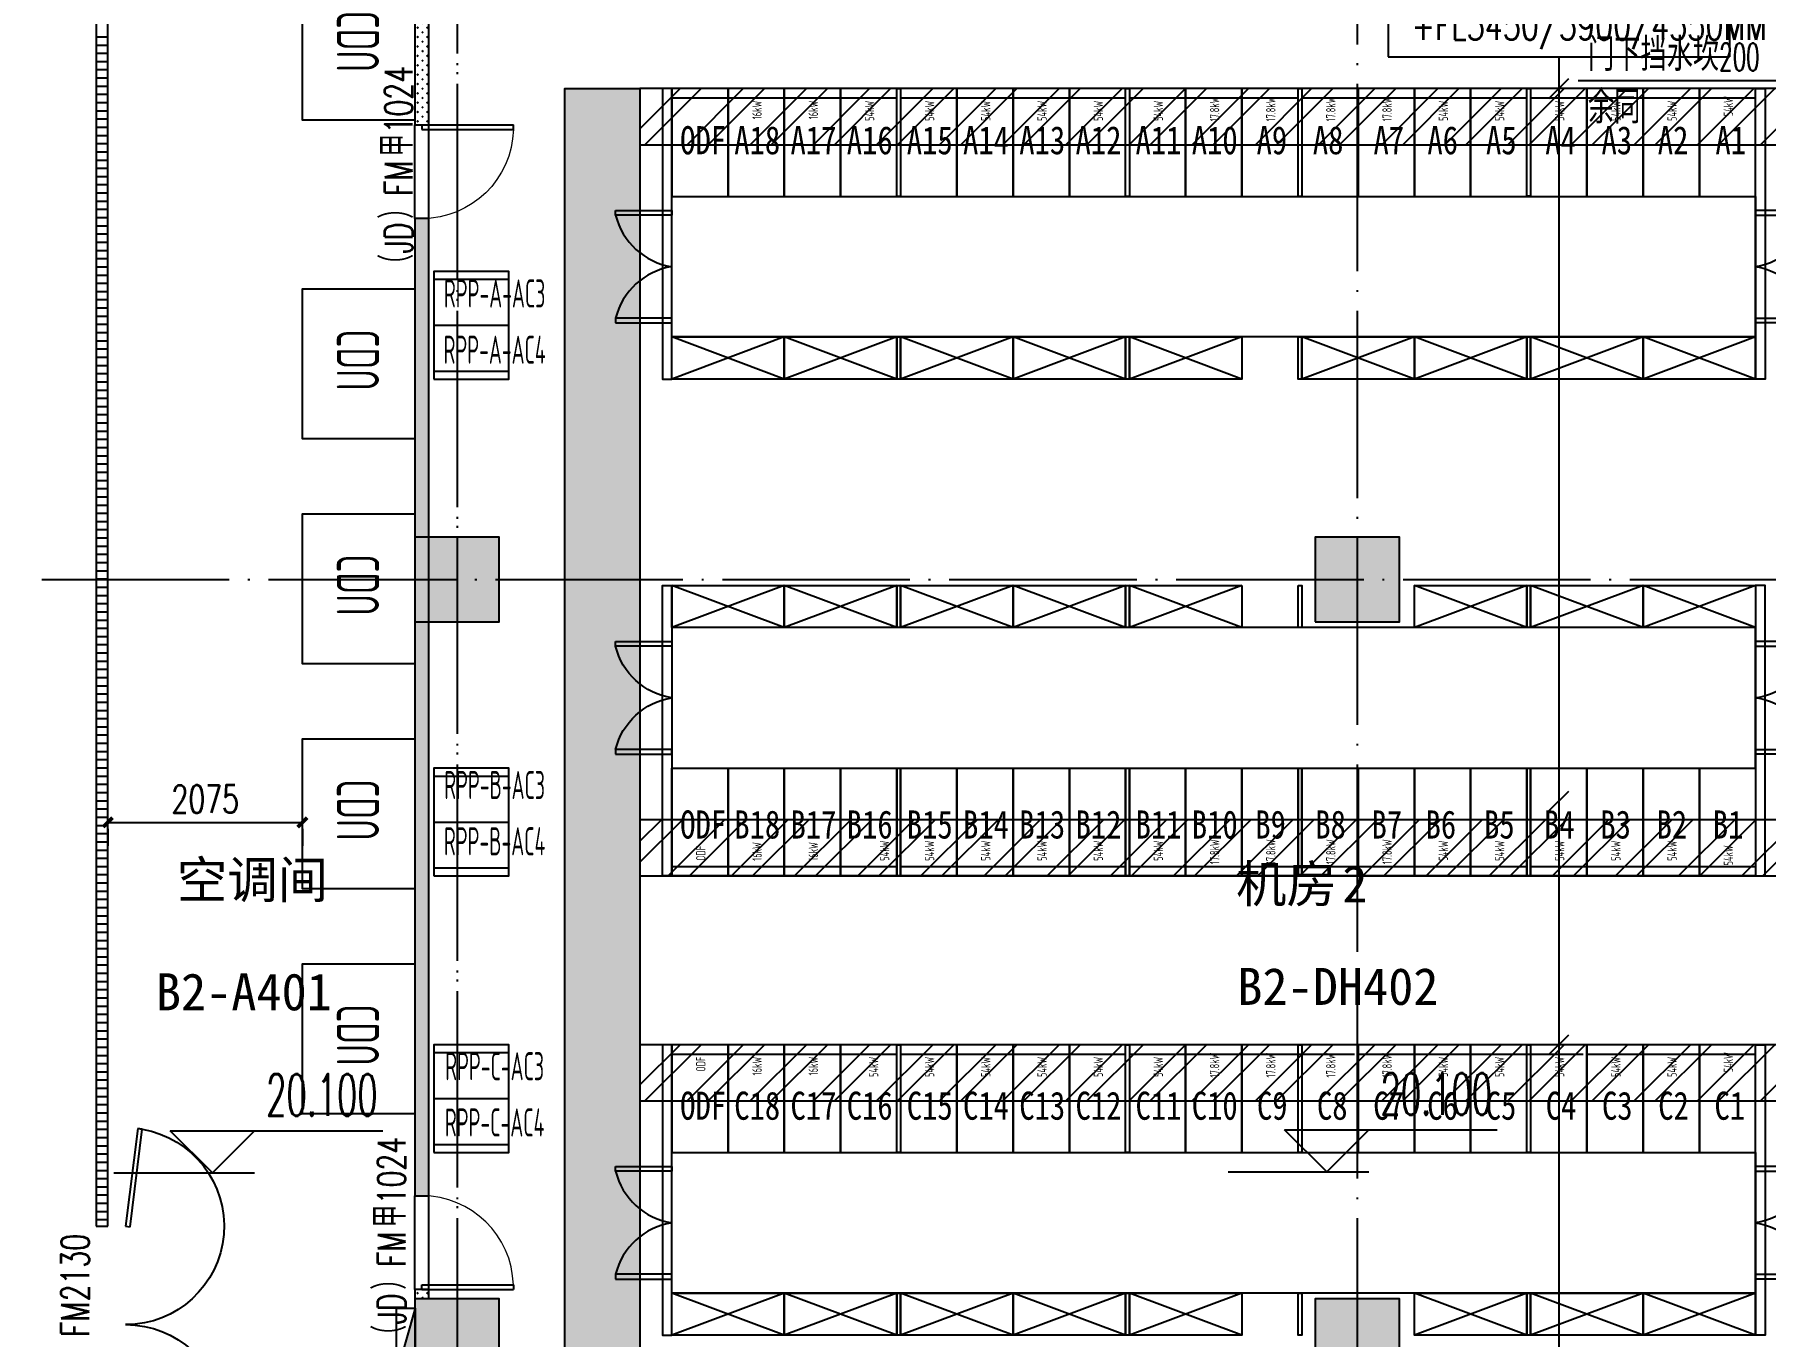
# Model space of a CAD drawing. Extents: x -18502 to 259858, y -468734 to 127958.
# Drawn here: x 24294 to 42754, y -263888 to -250000 of the extents above; entities that cross this region are included whole.
import ezdxf
from ezdxf.enums import TextEntityAlignment as Align

# ---------------------------------------------------------------- set-up
doc = ezdxf.new("R2010")
doc.units = 0
doc.header["$LTSCALE"] = 1000
doc.linetypes.add('参照-弱电底图$0$DOTE', pattern=[2.42, 2, -0.2, 0.02, -0.2])
doc.layers.get('0').update_dxf_attribs({"linetype": 'CONTINUOUS'})
doc.layers.get('Defpoints').update_dxf_attribs({"linetype": 'CONTINUOUS'})
for name, color, linetype in [('0桥架标注-液冷', 21, 'CONTINUOUS'), ('参照-弱电底图$0$0-BAS', 3, 'CONTINUOUS'), ('参照-弱电底图$0$00-新增电气设备', 6, 'CONTINUOUS'), ('参照-弱电底图$0$00-电源设备', 3, 'CONTINUOUS'), ('参照-弱电底图$0$COLUMN', 2, 'CONTINUOUS'), ('参照-弱电底图$0$COOLING', 4, 'CONTINUOUS'), ('参照-弱电底图$0$DIM_ELEV', 3, 'CONTINUOUS'), ('参照-弱电底图$0$DIM_LEAD', 3, 'CONTINUOUS'), ('参照-弱电底图$0$DOOR_FIRE_TEXT', 7, 'CONTINUOUS'), ('参照-弱电底图$0$DOTE', 14, '参照-弱电底图$0$DOTE'), ('参照-弱电底图$0$EQUIP_消火栓', 7, 'CONTINUOUS'), ('参照-弱电底图$0$PUB_DIM', 3, 'CONTINUOUS'), ('参照-弱电底图$0$PUB_HATCH', 8, 'CONTINUOUS'), ('参照-弱电底图$0$PUB_TEXT', 7, 'CONTINUOUS'), ('参照-弱电底图$0$WALL-MOVE', 4, 'CONTINUOUS'), ('参照-弱电底图$0$修改建议', 1, 'CONTINUOUS'), ('参照-弱电底图$0$图层1-屋面排水线', 150, 'CONTINUOUS'), ('参照-弱电底图$0$图层1-房间名称', 4, 'CONTINUOUS'), ('参照-弱电底图$0$图层1-房间编号', 51, 'CONTINUOUS'), ('参照-弱电底图$0$图层1-空调间隔墙', 7, 'CONTINUOUS'), ('参照-弱电底图$0$图层1-防火门', 6, 'CONTINUOUS'), ('参照-弱电底图$0$电源--设备文字', 7, 'CONTINUOUS'), ('参照-弱电底图$0$空调设备', 3, 'CONTINUOUS'), ('参照-生产网桥架$0$T通信桥架-主', 5, 'CONTINUOUS'), ('参照-生产网桥架$0$T通信桥架-列', 4, 'CONTINUOUS')]:
    doc.layers.add(name, color=color, linetype=linetype)
doc.styles.add('STDTEXT', font='romans2.shx', dxfattribs={"bigfont": 'hzdf2.shx'})
doc.styles.add('参照-弱电底图$0$-黑体', font='simhei.ttf', dxfattribs={"width": 0.8})
doc.styles.add('参照-弱电底图$0$_TCH_DIM', font='SIMPLEX', dxfattribs={"width": 0.8, "bigfont": 'HZTXT.shx'})
doc.styles.add('参照-弱电底图$0$_TCH_DIM_T3', font='SIMPLEX', dxfattribs={"width": 0.705882, "bigfont": 'GBCBIG.shx'})
doc.styles.add('参照-弱电底图$0$_TCH_WINDOW', font='SIMPLEX', dxfattribs={"height": 3.5, "bigfont": 'GBCBIG.shx'})
doc.styles.add('参照-弱电底图$0$AUDIT_D_250910134057-0', font='simhei.ttf', dxfattribs={"width": 0.8})
doc.styles.add('参照-弱电底图$0$FAB-POWER-PLAN FLOOR2$0$HZDF2', font='gbenor.shx', dxfattribs={"width": 0.7, "bigfont": 'AllInOneBig.shx'})
doc.styles.add('参照-弱电底图$0$HZDX', font='gbenor.shx', dxfattribs={"width": 0.7, "bigfont": 'gbcbig.shx'})
doc.styles.add('参照-弱电底图$0$X01GUG0100$0$HZF', font='gbenor.shx', dxfattribs={"width": 0.7, "height": 300, "bigfont": 'gbcbig.shx'})
doc.dimstyles.new('参照-弱电底图$0$_TCH_ARCH&&100', dxfattribs={"dimtxt": 297.5, "dimasz": 100, "dimexe": 250, "dimexo": 300, "dimgap": 100, "dimtad": 1, "dimdec": 0, "dimzin": 0, "dimdsep": 46, "dimtxsty": '参照-弱电底图$0$_TCH_DIM_T3', "dimblk": '参照-弱电底图$0$_ArchTick', "dimcen": 0.09, "dimclrt": 7, "dimazin": 2, "dimtfac": 1, "dimtdec": 0, "dimtix": 1, "dimtmove": 2, "dimatfit": 3, "dimfxl": 1, "dimtolj": 1, "dimtzin": 0, "dimarcsym": 0})
pattern_1 = [(45, (1095025.52, 201318.12), (-50.0000013, 50.0000013), [16, -54.71068]), (135, (1095136.83, 201318.12), (-50.0000013, -50.0000013), [16, -54.71068])]

# ---------------------------------------------------------------- blocks, each defined once
blk = doc.blocks.new('CT4')
for p, q in [((-1821, 0), (1821, 0)), ((-1821, 0), (-1821, -2000)), ((1821, 0), (1821, -2000)), ((-1821, -667), (1821, -667)), ((-1821, -1333), (1821, -1333)), ((-1821, -2000), (1821, -2000))]:
    blk.add_line(p, q)
at = {"color": 7, "style": 'STDTEXT', "width": 0.75}
for tag, p in [('三层网格桥架', (-1571, -333)), ('600MM*150MM', (-1571, -1000)), ('+FL3450/3900/4350MM', (-1571, -1667))]:
    blk.add_attdef(tag, text='', height=300, dxfattribs=at).set_placement(p, align=Align.MIDDLE_LEFT)
blk = doc.blocks.new('参照-弱电底图$0$$TwtSys$00000434')
at = {"color": 0}
for p, q in [((-0.5, 0.5), (-0.5, -0.5)), ((-0.5, -0.5), (0.5, 0.5)), ((0.5, 0.5), (-0.5, 0.5)), ((0.5, -0.5), (0.5, 0.5)), ((-0.5, -0.5), (0.5, -0.5))]:
    blk.add_line(p, q, dxfattribs=at)
blk.add_solid([(0.5, -0.5), (0.5, 0.5), (-0.5, -0.5)], dxfattribs=at)
blk = doc.blocks.new('参照-弱电底图$0$_ArchTick')
at = {"color": 0, "linetype": 'ByBlock', "const_width": 0.4}
blk.add_lwpolyline([(-0.5, -0.5), (0.5, 0.5)], dxfattribs=at)
blk = doc.blocks.new('*D456')
at = {"layer": 'Defpoints', "color": 0, "transparency": 16777216}
for p in [(25075, -258174), (27150, -258174), (27150, -258404)]:
    blk.add_point(p, dxfattribs=at)
at = {"layer": '参照-弱电底图$0$PUB_DIM', "color": 0, "lineweight": -2, "transparency": 16777216}
for p, q in [((25075, -258404), (27150, -258404)), ((25075, -258474), (25075, -258654)), ((27150, -258474), (27150, -258654))]:
    blk.add_line(p, q, dxfattribs=at)
at = {"layer": '参照-弱电底图$0$PUB_DIM', "color": 0, "lineweight": -2, "transparency": 16777216, "xscale": 100, "yscale": 100, "zscale": 100, "rotation": 180}
blk.add_blockref('参照-弱电底图$0$_ArchTick', (25075, -258404), dxfattribs=at)
at = {"layer": '参照-弱电底图$0$PUB_DIM', "color": 0, "lineweight": -2, "transparency": 16777216, "xscale": 100, "yscale": 100, "zscale": 100}
blk.add_blockref('参照-弱电底图$0$_ArchTick', (27150, -258404), dxfattribs=at)
at = {"layer": '参照-弱电底图$0$PUB_DIM', "color": 7, "transparency": 16777216, "insert": (26113, -258155), "char_height": 297.5, "attachment_point": 5, "style": '参照-弱电底图$0$_TCH_DIM_T3'}
blk.add_mtext('\\A1;2075', dxfattribs=at)
blk = doc.blocks.new('参照-弱电底图$0$_FZH')
at = {"color": 0}
blk.add_lwpolyline([(-0.5, -0.5), (0.5, -0.5), (0.5, 0.5), (-0.5, 0.5)], close=True, dxfattribs=at)
at = {"layer": '参照-弱电底图$0$PUB_HATCH', "color": 0}
blk.add_solid([(-0.5, -0.5), (0.5, -0.5), (-0.5, 0.5), (0.5, 0.5)], dxfattribs=at)
blk = doc.blocks.new('参照-弱电底图$0$$DorLib2D$00000021')
at = {"color": 0}
for p, q in [((-0.993, 0.2034), (-0.9962, 0.1813)), ((-0.9962, 0.1813), (-0.5, 0.12)), ((-0.4973, 0.1422), (-0.993, 0.2034)), ((0.4973, 0.1422), (0.993, 0.2034)), ((0.9962, 0.1813), (0.5, 0.12)), ((0.993, 0.2034), (0.9962, 0.1813)), ((-0.5, 0.12), (-0.4973, 0.1422)), ((0.5, 0.12), (0.4973, 0.1422))]:
    blk.add_line(p, q, dxfattribs=at)
blk.add_lwpolyline([(0.9962, 0.1813), (0.9935, 0.2034), (0.993, 0.2034)], dxfattribs=at)
for centre, start, end in [((-0.5, 0.12), 0, 170.39976), ((0.5, 0.12), 9.60024, 180)]:
    blk.add_arc(centre, 0.5, start, end, dxfattribs=at)
blk = doc.blocks.new('参照-弱电底图$0$$DorLib2D$00000001')
at = {"color": 0}
for p, q in [((0.45, 0.975), (0.5, 0.975)), ((0.45, 0), (0.45, 0.975)), ((0.5, 0), (0.5, 0.975)), ((0.5, 0), (0.45, 0))]:
    blk.add_line(p, q, dxfattribs=at)
at = {"color": 0, "lineweight": 13}
blk.add_arc((0.475, 0), 0.975, 91.4693, 180, dxfattribs=at)
blk = doc.blocks.new('参照-弱电底图$0$A$Cf113edb1')
at = {"color": 4}
for points in [[(50, 600), (50, 0), (100, 0), (100, 600)], [(1250, 600), (1250, 0), (1200, 0), (1200, 600)]]:
    blk.add_lwpolyline(points, close=True, dxfattribs=at)
for centre, start, end in [((-75, -113), 8.8279, 76.1929), ((1375, -113), 103.8071, 171.1721)]:
    blk.add_arc(centre, 734, start, end, dxfattribs=at)
blk = doc.blocks.new('参照-弱电底图$0$zw$A2B6')
at = {"color": 6}
for p, q in [((0, 1065), (800, 1065)), ((0, 575), (800, 575)), ((0, 85), (800, 85))]:
    blk.add_line(p, q, dxfattribs=at)
blk.add_lwpolyline([(0, 0), (800, 0), (800, 1150), (0, 1150)], close=True, dxfattribs=at)
blk = doc.blocks.new('参照-弱电底图$0$20250919.163139011710882')
at = {"color": 4}
for p, q in [((22360, 18500), (22960, 18500)), ((22360, 10300), (22960, 10300)), ((22360, 8300), (22960, 8300))]:
    blk.add_line(p, q, dxfattribs=at)
at = {"color": 3}
for p, q in [((22960, 18500), (23560, 18500)), ((23560, 18500), (24160, 18500)), ((27840, 18500), (28440, 18500)), ((28440, 18500), (29040, 18500)), ((29080, 18500), (29680, 18500)), ((29680, 18500), (30280, 18500)), ((22960, 10300), (23560, 10300)), ((23560, 10300), (24160, 10300)), ((27840, 10300), (28440, 10300)), ((28440, 10300), (29040, 10300)), ((29080, 10300), (29680, 10300)), ((29680, 10300), (30280, 10300)), ((22960, 8300), (23560, 8300)), ((23560, 8300), (24160, 8300)), ((27840, 8300), (28440, 8300)), ((28440, 8300), (29040, 8300)), ((29040, 8300), (29640, 8300)), ((29680, 8300), (30280, 8300))]:
    blk.add_line(p, q, dxfattribs=at)
at = {"color": 6}
for p, q in [((24160, 18500), (24760, 18500)), ((24800, 18500), (25400, 18500)), ((25400, 18500), (26000, 18500)), ((26000, 18500), (26600, 18500)), ((26600, 18500), (27200, 18500)), ((27240, 18500), (27840, 18500)), ((30280, 18500), (30880, 18500)), ((30880, 18500), (31480, 18500)), ((31520, 18500), (32120, 18500)), ((32120, 18500), (32720, 18500)), ((32720, 18500), (33320, 18500)), ((33320, 18500), (33920, 18500)), ((24160, 10300), (24760, 10300)), ((24800, 10300), (25400, 10300)), ((25400, 10300), (26000, 10300)), ((26000, 10300), (26600, 10300)), ((26600, 10300), (27200, 10300)), ((27240, 10300), (27840, 10300)), ((30280, 10300), (30880, 10300)), ((30880, 10300), (31480, 10300)), ((31520, 10300), (32120, 10300)), ((32120, 10300), (32720, 10300)), ((32720, 10300), (33320, 10300)), ((33320, 10300), (33920, 10300)), ((24160, 8300), (24760, 8300)), ((24800, 8300), (25400, 8300)), ((25400, 8300), (26000, 8300)), ((26000, 8300), (26600, 8300)), ((26600, 8300), (27200, 8300)), ((27240, 8300), (27840, 8300)), ((30280, 8300), (30880, 8300)), ((30880, 8300), (31480, 8300)), ((31480, 8300), (32080, 8300)), ((32120, 8300), (32720, 8300)), ((32720, 8300), (33320, 8300)), ((33320, 8300), (33920, 8300))]:
    blk.add_line(p, q, dxfattribs=at)
for points in [[(22360, 15500), (22360, 18600), (22260, 18600), (22260, 15500)], [(33920, 15500), (33920, 18600), (34020, 18600), (34020, 15500)], [(22360, 13300), (22360, 10200), (22260, 10200), (22260, 13300)], [(33920, 13300), (33920, 10200), (34020, 10200), (34020, 13300)], [(22360, 5300), (22360, 8400), (22260, 8400), (22260, 5300)], [(33920, 5300), (33920, 8400), (34020, 8400), (34020, 5300)]]:
    blk.add_lwpolyline(points, close=True)
at = {"color": 4}
for points in [[(22360, 18600), (22360, 17450), (22960, 17450), (22960, 18600)], [(22360, 15950), (22360, 17450), (33920, 17450), (33920, 15950)], [(22360, 12850), (22360, 11350), (33920, 11350), (33920, 12850)], [(22360, 10200), (22360, 11350), (22960, 11350), (22960, 10200)], [(22360, 8400), (22360, 7250), (22960, 7250), (22960, 8400)], [(22360, 5750), (22360, 7250), (33920, 7250), (33920, 5750)]]:
    blk.add_lwpolyline(points, close=True, dxfattribs=at)
at = {"color": 3}
for points in [[(22960, 18600), (22960, 17450), (23560, 17450), (23560, 18600)], [(23560, 18600), (23560, 17450), (24160, 17450), (24160, 18600)], [(27840, 18600), (27840, 17450), (28440, 17450), (28440, 18600)], [(28440, 18600), (28440, 17450), (29040, 17450), (29040, 18600)], [(29080, 18600), (29080, 17450), (29680, 17450), (29680, 18600)], [(29680, 18600), (29680, 17450), (30280, 17450), (30280, 18600)], [(22960, 10200), (22960, 11350), (23560, 11350), (23560, 10200)], [(23560, 10200), (23560, 11350), (24160, 11350), (24160, 10200)], [(27840, 10200), (27840, 11350), (28440, 11350), (28440, 10200)], [(28440, 10200), (28440, 11350), (29040, 11350), (29040, 10200)], [(29080, 10200), (29080, 11350), (29680, 11350), (29680, 10200)], [(29680, 10200), (29680, 11350), (30280, 11350), (30280, 10200)], [(22960, 8400), (22960, 7250), (23560, 7250), (23560, 8400)], [(23560, 8400), (23560, 7250), (24160, 7250), (24160, 8400)], [(27840, 8400), (27840, 7250), (28440, 7250), (28440, 8400)], [(28440, 8400), (28440, 7250), (29040, 7250), (29040, 8400)], [(29080, 8400), (29080, 7250), (29680, 7250), (29680, 8400)], [(29680, 8400), (29680, 7250), (30280, 7250), (30280, 8400)]]:
    blk.add_lwpolyline(points, close=True, dxfattribs=at)
at = {"color": 6}
for points in [[(24160, 18600), (24160, 17450), (24760, 17450), (24760, 18600)], [(24800, 18600), (24800, 17450), (25400, 17450), (25400, 18600)], [(25400, 18600), (25400, 17450), (26000, 17450), (26000, 18600)], [(26000, 18600), (26000, 17450), (26600, 17450), (26600, 18600)], [(26600, 18600), (26600, 17450), (27200, 17450), (27200, 18600)], [(27240, 18600), (27240, 17450), (27840, 17450), (27840, 18600)], [(30280, 18600), (30280, 17450), (30880, 17450), (30880, 18600)], [(30880, 18600), (30880, 17450), (31480, 17450), (31480, 18600)], [(31520, 18600), (31520, 17450), (32120, 17450), (32120, 18600)], [(32120, 18600), (32120, 17450), (32720, 17450), (32720, 18600)], [(32720, 18600), (32720, 17450), (33320, 17450), (33320, 18600)], [(33320, 18600), (33320, 17450), (33920, 17450), (33920, 18600)], [(24160, 10200), (24160, 11350), (24760, 11350), (24760, 10200)], [(24800, 10200), (24800, 11350), (25400, 11350), (25400, 10200)], [(25400, 10200), (25400, 11350), (26000, 11350), (26000, 10200)], [(26000, 10200), (26000, 11350), (26600, 11350), (26600, 10200)], [(26600, 10200), (26600, 11350), (27200, 11350), (27200, 10200)], [(27240, 10200), (27240, 11350), (27840, 11350), (27840, 10200)], [(30280, 10200), (30280, 11350), (30880, 11350), (30880, 10200)], [(30880, 10200), (30880, 11350), (31480, 11350), (31480, 10200)], [(31520, 10200), (31520, 11350), (32120, 11350), (32120, 10200)], [(32120, 10200), (32120, 11350), (32720, 11350), (32720, 10200)], [(32720, 10200), (32720, 11350), (33320, 11350), (33320, 10200)], [(33320, 10200), (33320, 11350), (33920, 11350), (33920, 10200)], [(24160, 8400), (24160, 7250), (24760, 7250), (24760, 8400)], [(24800, 8400), (24800, 7250), (25400, 7250), (25400, 8400)], [(25400, 8400), (25400, 7250), (26000, 7250), (26000, 8400)], [(26000, 8400), (26000, 7250), (26600, 7250), (26600, 8400)], [(26600, 8400), (26600, 7250), (27200, 7250), (27200, 8400)], [(27240, 8400), (27240, 7250), (27840, 7250), (27840, 8400)], [(30280, 8400), (30280, 7250), (30880, 7250), (30880, 8400)], [(30880, 8400), (30880, 7250), (31480, 7250), (31480, 8400)], [(31520, 8400), (31520, 7250), (32120, 7250), (32120, 8400)], [(32120, 8400), (32120, 7250), (32720, 7250), (32720, 8400)], [(32720, 8400), (32720, 7250), (33320, 7250), (33320, 8400)], [(33320, 8400), (33320, 7250), (33920, 7250), (33920, 8400)]]:
    blk.add_lwpolyline(points, close=True, dxfattribs=at)
at = {"layer": '参照-弱电底图$0$0-BAS', "color": 7}
for points in [[(24760, 18600), (24800, 18600), (24800, 17450), (24760, 17450)], [(27200, 18600), (27240, 18600), (27240, 17450), (27200, 17450)], [(29040, 18600), (29080, 18600), (29080, 17450), (29040, 17450)], [(31480, 18601), (31520, 18601), (31520, 17451), (31480, 17451)], [(24760, 15950), (24800, 15950), (24800, 15500), (24760, 15500)], [(27200, 15950), (27240, 15950), (27240, 15500), (27200, 15500)], [(29040, 15950), (29080, 15950), (29080, 15500), (29040, 15500)], [(31480, 15950), (31520, 15950), (31520, 15500), (31480, 15500)], [(24760, 13300), (24800, 13300), (24800, 12850), (24760, 12850)], [(27200, 13300), (27240, 13300), (27240, 12850), (27200, 12850)], [(29040, 13300), (29080, 13300), (29080, 12850), (29040, 12850)], [(31480, 13300), (31520, 13300), (31520, 12850), (31480, 12850)], [(24760, 11350), (24800, 11350), (24800, 10200), (24760, 10200)], [(27200, 11350), (27240, 11350), (27240, 10200), (27200, 10200)], [(29040, 11350), (29080, 11350), (29080, 10200), (29040, 10200)], [(31480, 11350), (31520, 11350), (31520, 10200), (31480, 10200)], [(24760, 8400), (24800, 8400), (24800, 7250), (24760, 7250)], [(27200, 8400), (27240, 8400), (27240, 7250), (27200, 7250)], [(29040, 8400), (29080, 8400), (29080, 7250), (29040, 7250)], [(31480, 8400), (31520, 8400), (31520, 7250), (31480, 7250)], [(24760, 5750), (24800, 5750), (24800, 5300), (24760, 5300)], [(27200, 5750), (27240, 5750), (27240, 5300), (27200, 5300)], [(29040, 5750), (29080, 5750), (29080, 5300), (29040, 5300)], [(31480, 5750), (31520, 5750), (31520, 5300), (31480, 5300)]]:
    blk.add_lwpolyline(points, close=True, dxfattribs=at)
at = {"layer": '参照-弱电底图$0$修改建议'}
for points in [[(23560, 15950), (23560, 15500), (22360, 15500), (22360, 15950), (23560, 15950)], [(23560, 15950), (22360, 15500)], [(23560, 15500), (22360, 15950)], [(24760, 15950), (24760, 15500), (23560, 15500), (23560, 15950), (24760, 15950)], [(24760, 15950), (23560, 15500)], [(24760, 15500), (23560, 15950)], [(26000, 15950), (26000, 15500), (24800, 15500), (24800, 15950), (26000, 15950)], [(26000, 15950), (24800, 15500)], [(26000, 15500), (24800, 15950)], [(27200, 15950), (27200, 15500), (26000, 15500), (26000, 15950), (27200, 15950)], [(27200, 15950), (26000, 15500)], [(27200, 15500), (26000, 15950)], [(28440, 15950), (28440, 15500), (27240, 15500), (27240, 15950), (28440, 15950)], [(28440, 15950), (27240, 15500)], [(28440, 15500), (27240, 15950)], [(30280, 15950), (30280, 15500), (29080, 15500), (29080, 15950), (30280, 15950)], [(30280, 15950), (29080, 15500)], [(30280, 15500), (29080, 15950)], [(31480, 15950), (31480, 15500), (30280, 15500), (30280, 15950), (31480, 15950)], [(31480, 15950), (30280, 15500)], [(31480, 15500), (30280, 15950)], [(32720, 15950), (32720, 15500), (31520, 15500), (31520, 15950), (32720, 15950)], [(32720, 15950), (31520, 15500)], [(32720, 15500), (31520, 15950)], [(33920, 15950), (33920, 15500), (32720, 15500), (32720, 15950), (33920, 15950)], [(33920, 15950), (32720, 15500)], [(33920, 15500), (32720, 15950)], [(23560, 13300), (23560, 12850), (22360, 12850), (22360, 13300), (23560, 13300)], [(23560, 13300), (22360, 12850)], [(23560, 12850), (22360, 13300)], [(24760, 13300), (24760, 12850), (23560, 12850), (23560, 13300), (24760, 13300)], [(24760, 13300), (23560, 12850)], [(24760, 12850), (23560, 13300)], [(26000, 13300), (26000, 12850), (24800, 12850), (24800, 13300), (26000, 13300)], [(26000, 13300), (24800, 12850)], [(26000, 12850), (24800, 13300)], [(27200, 13300), (27200, 12850), (26000, 12850), (26000, 13300), (27200, 13300)], [(27200, 13300), (26000, 12850)], [(27200, 12850), (26000, 13300)], [(28440, 13300), (28440, 12850), (27240, 12850), (27240, 13300), (28440, 13300)], [(28440, 13300), (27240, 12850)], [(28440, 12850), (27240, 13300)], [(31480, 13300), (31480, 12850), (30280, 12850), (30280, 13300), (31480, 13300)], [(31480, 13300), (30280, 12850)], [(31480, 12850), (30280, 13300)], [(32720, 13300), (32720, 12850), (31520, 12850), (31520, 13300), (32720, 13300)], [(32720, 13300), (31520, 12850)], [(32720, 12850), (31520, 13300)], [(33920, 13300), (33920, 12850), (32720, 12850), (32720, 13300), (33920, 13300)], [(33920, 13300), (32720, 12850)], [(33920, 12850), (32720, 13300)], [(23560, 5750), (23560, 5300), (22360, 5300), (22360, 5750), (23560, 5750)], [(23560, 5750), (22360, 5300)], [(23560, 5300), (22360, 5750)], [(24760, 5750), (24760, 5300), (23560, 5300), (23560, 5750), (24760, 5750)], [(24760, 5750), (23560, 5300)], [(24760, 5300), (23560, 5750)], [(26000, 5750), (26000, 5300), (24800, 5300), (24800, 5750), (26000, 5750)], [(26000, 5750), (24800, 5300)], [(26000, 5300), (24800, 5750)], [(27200, 5750), (27200, 5300), (26000, 5300), (26000, 5750), (27200, 5750)], [(27200, 5750), (26000, 5300)], [(27200, 5300), (26000, 5750)], [(28440, 5750), (28440, 5300), (27240, 5300), (27240, 5750), (28440, 5750)], [(28440, 5750), (27240, 5300)], [(28440, 5300), (27240, 5750)], [(31480, 5750), (31480, 5300), (30280, 5300), (30280, 5750), (31480, 5750)], [(31480, 5750), (30280, 5300)], [(31480, 5300), (30280, 5750)], [(32720, 5750), (32720, 5300), (31520, 5300), (31520, 5750), (32720, 5750)], [(32720, 5750), (31520, 5300)], [(32720, 5300), (31520, 5750)], [(33920, 5750), (33920, 5300), (32720, 5300), (32720, 5750), (33920, 5750)], [(33920, 5750), (32720, 5300)], [(33920, 5300), (32720, 5750)]]:
    blk.add_lwpolyline(points, dxfattribs=at)
for p, rotation in [((22360, 16050), 90), ((33920, 12750), 270), ((22360, 5850), 90)]:
    blk.add_blockref('参照-弱电底图$0$A$Cf113edb1', p, dxfattribs=dict(rotation=rotation))
at = {"xscale": -1}
for p, rotation in [((33920, 16050), 270), ((22360, 12750), 89.99999999999991), ((33920, 5850), 270)]:
    blk.add_blockref('参照-弱电底图$0$A$Cf113edb1', p, dxfattribs=dict(at, rotation=rotation))
at = {"layer": '参照-弱电底图$0$图层1-屋面排水线'}
for p in [(19820, 15500), (19820, 10200), (19820, 7250)]:
    blk.add_blockref('参照-弱电底图$0$zw$A2B6', p, dxfattribs=at)
at = {"layer": '参照-弱电底图$0$00-新增电气设备', "color": 0, "style": '参照-弱电底图$0$HZDX', "width": 0.6}
for s, p in [('RPP-A-AC3', (20470, 16264)), ('RPP-A-AC4', (20470, 15664)), ('RPP-B-AC3', (20470, 11020)), ('RPP-B-AC4', (20470, 10420)), ('RPP-C-AC3', (20470, 8020)), ('RPP-C-AC4', (20470, 7420))]:
    blk.add_text(s, height=300, rotation=0, dxfattribs=at).set_placement(p, align=Align.CENTER)
at = {"layer": '参照-弱电底图$0$PUB_TEXT', "style": '参照-弱电底图$0$-黑体', "width": 0.8}
for s, p in [('ODF', (22449, 17899)), ('A18', (23026, 17899)), ('A17', (23626, 17899)), ('A16', (24226, 17899)), ('A15', (24866, 17899)), ('A14', (25466, 17899)), ('A13', (26066, 17899)), ('A12', (26666, 17899)), ('A11', (27306, 17899)), ('A10', (27906, 17899)), ('A9', (28597, 17899)), ('A8', (29197, 17899)), ('A7', (29844, 17899)), ('A6', (30419, 17899)), ('A5', (31044, 17899)), ('A4', (31676, 17899)), ('A3', (32276, 17899)), ('A2', (32876, 17899)), ('ODF', (22449, 10599)), ('B18', (23026, 10599)), ('B17', (23626, 10599)), ('B16', (24226, 10599)), ('B15', (24866, 10599)), ('B14', (25466, 10599)), ('B13', (26066, 10599)), ('B12', (26666, 10599)), ('B11', (27306, 10599)), ('B10', (27906, 10599)), ('B9', (28583, 10599)), ('B8', (29223, 10599)), ('B7', (29823, 10599)), ('B6', (30399, 10599)), ('B5', (31023, 10599)), ('B4', (31663, 10599)), ('B3', (32263, 10599)), ('B2', (32863, 10599)), ('ODF', (22449, 7599)), ('C18', (23026, 7599)), ('C17', (23626, 7599)), ('C16', (24226, 7599)), ('C15', (24866, 7599)), ('C14', (25466, 7599)), ('C13', (26066, 7599)), ('C12', (26666, 7599)), ('C11', (27306, 7599)), ('C10', (27906, 7599)), ('C9', (28601, 7599)), ('C8', (29241, 7599)), ('C7', (29841, 7599)), ('C6', (30417, 7599)), ('C5', (31041, 7599)), ('C4', (31681, 7599)), ('C3', (32281, 7599)), ('C2', (32881, 7599))]:
    blk.add_text(s, height=300, rotation=360, dxfattribs=at).set_placement(p)
at = {"layer": '参照-弱电底图$0$PUB_TEXT', "color": 0, "style": '参照-弱电底图$0$-黑体', "width": 0.8}
for s, p in [('A1', (33491, 17899)), ('B1', (33463, 10599)), ('C1', (33481, 7599))]:
    blk.add_text(s, height=300, rotation=360, dxfattribs=at).set_placement(p)
at = {"layer": '参照-弱电底图$0$电源--设备文字', "color": 3, "style": '参照-弱电底图$0$FAB-POWER-PLAN FLOOR2$0$HZDF2', "width": 0.7}
for s, p in [('17.8kW', (28199, 18250)), ('17.8kW', (28799, 18250)), ('17.8kW', (29439, 18250)), ('17.8kW', (30039, 18250)), ('16kW', (23319, 18272)), ('16kW', (23919, 18272)), ('16kW', (23319, 10362)), ('16kW', (23919, 10362)), ('17.8kW', (28199, 10326)), ('17.8kW', (28799, 10326)), ('17.8kW', (29439, 10326)), ('17.8kW', (30039, 10326)), ('16kW', (23319, 8072)), ('16kW', (23919, 8072)), ('17.8kW', (28199, 8050)), ('17.8kW', (28799, 8050)), ('17.8kW', (29439, 8050)), ('17.8kW', (30039, 8050))]:
    blk.add_text(s, height=100, rotation=90, dxfattribs=at).set_placement(p)
at = {"layer": '参照-弱电底图$0$电源--设备文字', "color": 6, "style": '参照-弱电底图$0$FAB-POWER-PLAN FLOOR2$0$HZDF2', "width": 0.7}
for p in [(33679, 18305), (24519, 18255), (25159, 18255), (25759, 18255), (26359, 18255), (26959, 18255), (27599, 18255), (30639, 18255), (31239, 18255), (31879, 18255), (32479, 18255), (33079, 18255), (24679, 10362), (25159, 10362), (25759, 10362), (26359, 10362), (26959, 10362), (27599, 10362), (30639, 10362), (31239, 10362), (31879, 10362), (32479, 10362), (33079, 10362), (33679, 10312), (24562, 8055), (25159, 8055), (25759, 8055), (26359, 8055), (26959, 8055), (27599, 8055), (30639, 8055), (31239, 8055), (31879, 8055), (32479, 8055), (33079, 8055), (33679, 8105)]:
    blk.add_text('54kW', height=100, rotation=90, dxfattribs=at).set_placement(p)
at = {"layer": '参照-弱电底图$0$电源--设备文字', "color": 4, "style": '参照-弱电底图$0$FAB-POWER-PLAN FLOOR2$0$HZDF2', "width": 0.7}
for p in [(22719, 10362), (22719, 8113)]:
    blk.add_text('ODF', height=100, rotation=90, dxfattribs=at).set_placement(p)
blk = doc.blocks.new('参照-弱电底图$0$cdu 23.1.10')
at = {"layer": '参照-弱电底图$0$COOLING', "color": 0}
blk.add_lwpolyline([(1047921, 109705), (1049521, 109705), (1049521, 110905), (1047921, 110905)], close=True, dxfattribs=at)
at = {"layer": '参照-弱电底图$0$COOLING', "color": 0, "style": '参照-弱电底图$0$X01GUG0100$0$HZF', "width": 0.7}
blk.add_text('CDU', height=450, dxfattribs=at).set_placement((1048353, 110087))

msp = doc.modelspace()

# ---------------------------------------------------------------- hatches: boundary and pattern name
at = {"layer": '参照-弱电底图$0$PUB_HATCH'}
h = msp.add_hatch(dxfattribs=at)
h.set_pattern_fill('石膏板', color=8, scale=20, style=0)
h.set_pattern_definition(pattern_1)
h.paths.add_polyline_path([(28350, -248162.7), (28350, -250962.7), (28500, -250962.7), (28500, -248162.7)])
h = msp.add_hatch(dxfattribs=at)
h.set_pattern_fill('石膏板', color=8, scale=20, style=0)
h.set_pattern_definition(pattern_1)
h.paths.add_polyline_path([(28500, -262387.7), (28500, -251962.7), (28350, -251962.7), (28350, -262387.7)])
h = msp.add_hatch(dxfattribs=at)
h.set_pattern_fill('石膏板', color=8, scale=20, style=0)
h.set_pattern_definition(pattern_1)
h.paths.add_polyline_path([(28350, -263487.7), (28500, -263487.7), (28500, -263387.7), (28350, -263387.7)])
at = {"layer": '参照-生产网桥架$0$T通信桥架-主'}
h = msp.add_hatch(dxfattribs=at)
h.set_pattern_fill('EARTH', color=2, scale=100)
h.set_pattern_definition([(0, (-250, 0), (317.5, 317.5), [317.5, -317.5]), (0, (-250, 119.06), (317.5, 317.5), [317.5, -317.5]), (0, (-250, 238.12), (317.5, 317.5), [317.5, -317.5]), (90, (-210.3, 277.8), (-317.5, 317.5), [317.5, -317.5]), (90, (-91.25, 277.8), (-317.5, 317.5), [317.5, -317.5]), (90, (27.8, 277.8), (-317.5, 317.5), [317.5, -317.5])])
h.paths.add_polyline_path([(29950, -272212.8), (29950, -250575.3), (30750, -250575.3), (30750, -272212.8)])
at = {"layer": '参照-生产网桥架$0$T通信桥架-列'}
h = msp.add_hatch(dxfattribs=at)
h.set_pattern_fill('ANSI32', color=2, scale=100)
h.set_pattern_definition([(45, (141344.2, -245478.93), (-336.7596, 336.7596), []), (45, (141568.7, -245478.93), (-336.7596, 336.7596), [])])
h.paths.add_polyline_path([(30750, -250575.3), (30750, -251175.3), (44000, -251175.3), (44000, -250575.3)])
h = msp.add_hatch(dxfattribs=at)
h.set_pattern_fill('ANSI32', color=2, scale=100)
h.set_pattern_definition([(45, (141344.2, -253078.93), (-336.7596, 336.7596), []), (45, (141568.7, -253078.93), (-336.7596, 336.7596), [])])
h.paths.add_polyline_path([(30750, -258375.3), (30750, -258975.3), (44000, -258975.3), (44000, -258375.3)])
h = msp.add_hatch(dxfattribs=at)
h.set_pattern_fill('ANSI32', color=2, scale=100)
h.set_pattern_definition([(45, (141344.2, -255678.93), (-336.7596, 336.7596), []), (45, (141568.7, -255678.93), (-336.7596, 336.7596), [])])
h.paths.add_polyline_path([(30750, -260775.3), (30750, -261375.3), (44000, -261375.3), (44000, -260775.3)])

# ---------------------------------------------------------------- linework, layer by layer
at = {"layer": '0桥架标注-液冷'}
for p, q in [((40550, -250237), (40550, -268375.3)), ((40443.9, -250681.4), (40656.1, -250469.3)), ((40443.9, -258281.4), (40656.1, -258069.3)), ((40443.9, -260881.4), (40656.1, -260669.3))]:
    msp.add_line(p, q, dxfattribs=at)
at = {"layer": '参照-弱电底图$0$DIM_ELEV', "color": 8}
for p, q in [((26190, -262143.3), (25740, -261693.3)), ((25740, -261693.3), (28008.9, -261693.3)), ((26190, -262143.3), (26640, -261693.3)), ((38075.5, -262132.4), (37625.5, -261682.4)), ((37625.5, -261682.4), (39894.5, -261682.4)), ((38075.5, -262132.4), (38525.5, -261682.4)), ((37025.5, -262132.4), (38525.5, -262132.4)), ((25140, -262143.3), (26640, -262143.3))]:
    msp.add_line(p, q, dxfattribs=at)
at = {"layer": '参照-弱电底图$0$DIM_LEAD', "color": 8}
msp.add_line((43154.8, -250492.3), (40755.7, -250492.3), dxfattribs=at)
at = {"layer": '参照-弱电底图$0$DOTE', "color": 8}
for p, q in [((28800, -245684.7), (28800, -308497)), ((38400, -245684.7), (38400, -308497)), ((28800, -245779.9), (28800, -308592.3)), ((-4670.9, -255812.7), (81207.9, -255812.7))]:
    msp.add_line(p, q, dxfattribs=at)
at = {"layer": '参照-弱电底图$0$PUB_HATCH', "color": 8}
for p, q in [((24950, -250023), (25075, -250023)), ((24950, -250110.7), (25075, -250110.7)), ((24950, -250198.3), (25075, -250198.3)), ((24950, -250285.9), (25075, -250285.9)), ((24950, -250373.5), (25075, -250373.5)), ((24950, -250461.2), (25075, -250461.2)), ((24950, -250548.8), (25075, -250548.8)), ((24950, -250636.4), (25075, -250636.4)), ((24950, -250724.1), (25075, -250724.1)), ((24950, -250811.7), (25075, -250811.7)), ((24950, -250899.3), (25075, -250899.3)), ((24950, -250987), (25075, -250987)), ((24950, -251074.6), (25075, -251074.6)), ((24950, -251162.2), (25075, -251162.2)), ((24950, -251249.9), (25075, -251249.9)), ((24950, -251337.5), (25075, -251337.5)), ((24950, -251425.1), (25075, -251425.1)), ((24950, -251512.7), (25075, -251512.7)), ((24950, -251600.4), (25075, -251600.4)), ((24950, -251688), (25075, -251688)), ((24950, -251775.6), (25075, -251775.6)), ((24950, -251863.3), (25075, -251863.3)), ((24950, -251950.9), (25075, -251950.9)), ((24950, -252038.5), (25075, -252038.5)), ((24950, -252126.2), (25075, -252126.2)), ((24950, -252213.8), (25075, -252213.8)), ((24950, -252301.4), (25075, -252301.4)), ((24950, -252389.1), (25075, -252389.1)), ((24950, -252476.7), (25075, -252476.7)), ((24950, -252564.3), (25075, -252564.3)), ((24950, -252651.9), (25075, -252651.9)), ((24950, -252739.6), (25075, -252739.6)), ((24950, -252827.2), (25075, -252827.2)), ((24950, -252914.8), (25075, -252914.8)), ((24950, -253002.5), (25075, -253002.5)), ((24950, -253090.1), (25075, -253090.1)), ((24950, -253177.7), (25075, -253177.7)), ((24950, -253265.4), (25075, -253265.4)), ((24950, -253353), (25075, -253353)), ((24950, -253440.6), (25075, -253440.6)), ((24950, -253528.3), (25075, -253528.3)), ((24950, -253615.9), (25075, -253615.9)), ((24950, -253703.5), (25075, -253703.5)), ((24950, -253791.1), (25075, -253791.1)), ((24950, -253878.8), (25075, -253878.8)), ((24950, -253966.4), (25075, -253966.4)), ((24950, -254054), (25075, -254054)), ((24950, -254141.7), (25075, -254141.7)), ((24950, -254229.3), (25075, -254229.3)), ((24950, -254316.9), (25075, -254316.9)), ((24950, -254404.6), (25075, -254404.6)), ((24950, -254492.2), (25075, -254492.2)), ((24950, -254579.8), (25075, -254579.8)), ((24950, -254667.5), (25075, -254667.5)), ((24950, -254755.1), (25075, -254755.1)), ((24950, -254842.7), (25075, -254842.7)), ((24950, -254930.3), (25075, -254930.3)), ((24950, -255018), (25075, -255018)), ((24950, -255105.6), (25075, -255105.6)), ((24950, -255193.2), (25075, -255193.2)), ((24950, -255280.9), (25075, -255280.9)), ((24950, -255368.5), (25075, -255368.5)), ((24950, -255456.1), (25075, -255456.1)), ((24950, -255543.8), (25075, -255543.8)), ((24950, -255631.4), (25075, -255631.4)), ((24950, -255719), (25075, -255719)), ((24950, -255806.6), (25075, -255806.6)), ((24950, -255894.3), (25075, -255894.3)), ((24950, -255981.9), (25075, -255981.9)), ((24950, -256069.5), (25075, -256069.5)), ((24950, -256157.2), (25075, -256157.2)), ((24950, -256244.8), (25075, -256244.8)), ((24950, -256332.4), (25075, -256332.4)), ((24950, -256420.1), (25075, -256420.1)), ((24950, -256507.7), (25075, -256507.7)), ((24950, -256595.3), (25075, -256595.3)), ((24950, -256683), (25075, -256683)), ((24950, -256770.6), (25075, -256770.6)), ((24950, -256858.2), (25075, -256858.2)), ((24950, -256945.8), (25075, -256945.8)), ((24950, -257033.5), (25075, -257033.5)), ((24950, -257121.1), (25075, -257121.1)), ((24950, -257208.7), (25075, -257208.7)), ((24950, -257296.4), (25075, -257296.4)), ((24950, -257384), (25075, -257384)), ((24950, -257471.6), (25075, -257471.6)), ((24950, -257559.3), (25075, -257559.3)), ((24950, -257646.9), (25075, -257646.9)), ((24950, -257734.5), (25075, -257734.5)), ((24950, -257822.2), (25075, -257822.2)), ((24950, -257909.8), (25075, -257909.8)), ((24950, -257997.4), (25075, -257997.4)), ((24950, -258085), (25075, -258085)), ((24950, -258172.7), (25075, -258172.7)), ((24950, -258260.3), (25075, -258260.3)), ((24950, -258347.9), (25075, -258347.9)), ((24950, -258435.6), (25075, -258435.6)), ((24950, -258523.2), (25075, -258523.2)), ((24950, -258610.8), (25075, -258610.8)), ((24950, -258698.5), (25075, -258698.5)), ((24950, -258786.1), (25075, -258786.1)), ((24950, -258873.7), (25075, -258873.7)), ((24950, -258961.4), (25075, -258961.4)), ((24950, -259049), (25075, -259049)), ((24950, -259136.6), (25075, -259136.6)), ((24950, -259224.2), (25075, -259224.2)), ((24950, -259311.9), (25075, -259311.9)), ((24950, -259399.5), (25075, -259399.5)), ((24950, -259487.1), (25075, -259487.1)), ((24950, -259574.8), (25075, -259574.8)), ((24950, -259662.4), (25075, -259662.4)), ((24950, -259750), (25075, -259750)), ((24950, -259837.7), (25075, -259837.7)), ((24950, -259925.3), (25075, -259925.3)), ((24950, -260012.9), (25075, -260012.9)), ((24950, -260100.6), (25075, -260100.6)), ((24950, -260188.2), (25075, -260188.2)), ((24950, -260275.8), (25075, -260275.8)), ((24950, -260363.4), (25075, -260363.4)), ((24950, -260451.1), (25075, -260451.1)), ((24950, -260538.7), (25075, -260538.7)), ((24950, -260626.3), (25075, -260626.3)), ((24950, -260714), (25075, -260714)), ((24950, -260801.6), (25075, -260801.6)), ((24950, -260889.2), (25075, -260889.2)), ((24950, -260976.9), (25075, -260976.9)), ((24950, -261064.5), (25075, -261064.5)), ((24950, -261152.1), (25075, -261152.1)), ((24950, -261239.7), (25075, -261239.7)), ((24950, -261327.4), (25075, -261327.4)), ((24950, -261415), (25075, -261415)), ((24950, -261502.6), (25075, -261502.6)), ((24950, -261590.3), (25075, -261590.3)), ((24950, -261677.9), (25075, -261677.9)), ((24950, -261765.5), (25075, -261765.5)), ((24950, -261853.2), (25075, -261853.2)), ((24950, -261940.8), (25075, -261940.8)), ((24950, -262028.4), (25075, -262028.4)), ((24950, -262116.1), (25075, -262116.1)), ((24950, -262203.7), (25075, -262203.7)), ((24950, -262291.3), (25075, -262291.3)), ((24950, -262378.9), (25075, -262378.9)), ((24950, -262466.6), (25075, -262466.6)), ((24950, -262554.2), (25075, -262554.2)), ((24950, -262641.8), (25075, -262641.8))]:
    msp.add_line(p, q, dxfattribs=at)
at = {"layer": '参照-弱电底图$0$WALL-MOVE', "color": 8}
for p, q in [((28350, -248162.7), (28350, -250962.7)), ((28500, -250962.7), (28500, -248162.7)), ((28350, -250962.7), (28500, -250962.7)), ((28500, -251962.7), (28350, -251962.7)), ((28350, -251962.7), (28350, -262387.7)), ((28500, -262387.7), (28500, -251962.7)), ((28350, -262387.7), (28500, -262387.7)), ((28500, -263387.7), (28350, -263387.7)), ((28350, -263387.7), (28350, -263487.7)), ((28500, -263487.7), (28500, -263387.7))]:
    msp.add_line(p, q, dxfattribs=at)
at = {"layer": '参照-弱电底图$0$图层1-空调间隔墙', "color": 8}
for p, q in [((24950, -249762.7), (24950, -262712.4)), ((25075, -262712.4), (25075, -249762.7)), ((24950, -262712.4), (25075, -262712.4))]:
    msp.add_line(p, q, dxfattribs=at)
at = {"layer": '参照-弱电底图$0$图层1-防火门', "color": 8}
for p, q in [((28350, -251962.7), (28350, -250962.7)), ((28500, -251962.7), (28500, -250962.7)), ((28350, -263387.7), (28350, -262387.7)), ((28500, -263387.7), (28500, -262387.7))]:
    msp.add_line(p, q, dxfattribs=at)
at = {"layer": '参照-生产网桥架$0$T通信桥架-主', "color": 2}
msp.add_lwpolyline([(29950, -272212.8), (29950, -250575.3), (30750, -250575.3), (30750, -272212.8)], close=True, dxfattribs=at)
at = {"layer": '参照-生产网桥架$0$T通信桥架-列', "color": 2}
for points in [[(30750, -250575.3), (30750, -251175.3), (44000, -251175.3), (44000, -250575.3)], [(30750, -258375.3), (30750, -258975.3), (44000, -258975.3), (44000, -258375.3)], [(30750, -260775.3), (30750, -261375.3), (44000, -261375.3), (44000, -260775.3)]]:
    msp.add_lwpolyline(points, close=True, dxfattribs=at)

# ---------------------------------------------------------------- block references
at = {"layer": '0桥架标注-液冷'}
msp.add_blockref('CT4', (40550, -248237), dxfattribs=at).add_auto_attribs({'+FL3450/3900/4350MM': '+FL3450/3900/4350MM', '600MM*150MM': '600mm*150mm', '三层网格桥架': '三层网格桥架'})
at = {"layer": '参照-弱电底图$0$00-电源设备', "color": 0}
msp.add_blockref('参照-弱电底图$0$20250919.163139011710882', (8729.8, -269175.3), dxfattribs=at)
at = {"layer": '参照-弱电底图$0$COLUMN', "color": 8, "xscale": 900, "yscale": 900, "zscale": 900}
for p in [(28800, -255812.7), (38400, -255812.7), (28800, -263937.7), (38400, -263937.7)]:
    msp.add_blockref('参照-弱电底图$0$_FZH', p, dxfattribs=at)
at = {"layer": '参照-弱电底图$0$EQUIP_消火栓', "color": 8, "xscale": -700.0000000000023, "yscale": 200.0000000000011, "zscale": 700, "rotation": 90}
msp.add_blockref('参照-弱电底图$0$$TwtSys$00000434', (28251.9, -263937.7), dxfattribs=at)
at = {"layer": '参照-弱电底图$0$图层1-防火门', "color": 8}
for name, p, xscale, yscale, zscale, rotation in [('参照-弱电底图$0$$DorLib2D$00000001', (28425, -251462.7), 1000, -1000, 150, 89.9999999990977), ('参照-弱电底图$0$$DorLib2D$00000021', (25012.5, -263762.4), 2100, -2100, 125, 89.99999999908768), ('参照-弱电底图$0$$DorLib2D$00000001', (28425, -262887.7), -1000, -1000, 150, 89.99999999909768)]:
    msp.add_blockref(name, p, dxfattribs=dict(at, xscale=xscale, yscale=yscale, zscale=zscale, rotation=rotation))
at = {"layer": '参照-弱电底图$0$空调设备', "color": 8, "xscale": -1, "rotation": 89.99999999999991}
for p in [(138055.3, 798608.3), (138055.3, 795208.3), (138055.3, 792808.1), (138055.3, 790408.3), (138055.3, 788007.9)]:
    msp.add_blockref('参照-弱电底图$0$cdu 23.1.10', p, dxfattribs=at)

# ---------------------------------------------------------------- texts
at = {"layer": '参照-弱电底图$0$DOOR_FIRE_TEXT', "color": 8, "style": '参照-弱电底图$0$_TCH_WINDOW', "width": 0.705882}
for s, p in [('1024', (28325, -251054.1)), ('FM', (28325, -251719.8)), ('JD', (28325, -252335.6)), ('1024', (28250, -262479)), ('FM2130', (24875, -263891.7)), ('FM', (28250, -263144.8)), ('JD', (28250, -263760.5))]:
    msp.add_text(s, height=297.5, rotation=90, dxfattribs=at).set_placement(p)
at = {"layer": '参照-弱电底图$0$DOOR_FIRE_TEXT', "color": 8, "style": '参照-弱电底图$0$_TCH_WINDOW'}
for s, p in [('甲', (28325, -251299.8)), ('）', (28325, -251965.6)), ('（', (28325, -252581.3)), ('甲', (28250, -262724.8)), ('）', (28250, -263390.5)), ('（', (28250, -264006.3))]:
    msp.add_text(s, height=337.6, rotation=90, dxfattribs=at).set_placement(p)
at = {"layer": '参照-弱电底图$0$PUB_TEXT', "color": 8, "style": '参照-弱电底图$0$_TCH_DIM'}
for s, height, width, p in [('门下挡水坎', 350, 0.8, (40860.7, -250387.3)), ('200', 297.5, 0.564706, (42260.7, -250387.3)), ('余同', 350, 0.8, (40860.7, -250947.3)), ('20.100', 446.25, 0.564706, (26763.9, -261535.8)), ('20.100', 446.25, 0.564706, (38649.5, -261524.9))]:
    msp.add_text(s, height=height, dxfattribs=dict(at, width=width)).set_placement(p)
at = {"layer": '参照-弱电底图$0$图层1-房间名称', "color": 8, "style": '参照-弱电底图$0$AUDIT_D_250910134057-0'}
for s, p in [('空调间', (25810.4, -259212.8)), ('机房', (37108.2, -259257.7)), ('2', (38242.4, -259257.7))]:
    msp.add_text(s, height=394.3, dxfattribs=at).set_placement(p)
at = {"layer": '参照-弱电底图$0$图层1-房间编号', "color": 8, "style": '参照-弱电底图$0$AUDIT_D_250910134057-0'}
for s, p in [('B2-A401', (25586.7, -260408.5)), ('B2-DH402', (37121, -260351))]:
    msp.add_text(s, height=394.3, dxfattribs=at).set_placement(p)

# ---------------------------------------------------------------- dimensions: what is measured, and where the dimension line sits
at = {"layer": '参照-弱电底图$0$PUB_DIM', "color": 8}
dim = msp.add_aligned_dim(p1=(25075, -258173.5), p2=(27150, -258173.5), distance=-230.4, dimstyle='参照-弱电底图$0$_TCH_ARCH&&100', dxfattribs=at)
dim.commit()
dim.dimension.update_dxf_attribs({"geometry": '*D456', "text_midpoint": (26112.5, -258155.2)})

doc.saveas('drawing.dxf')
